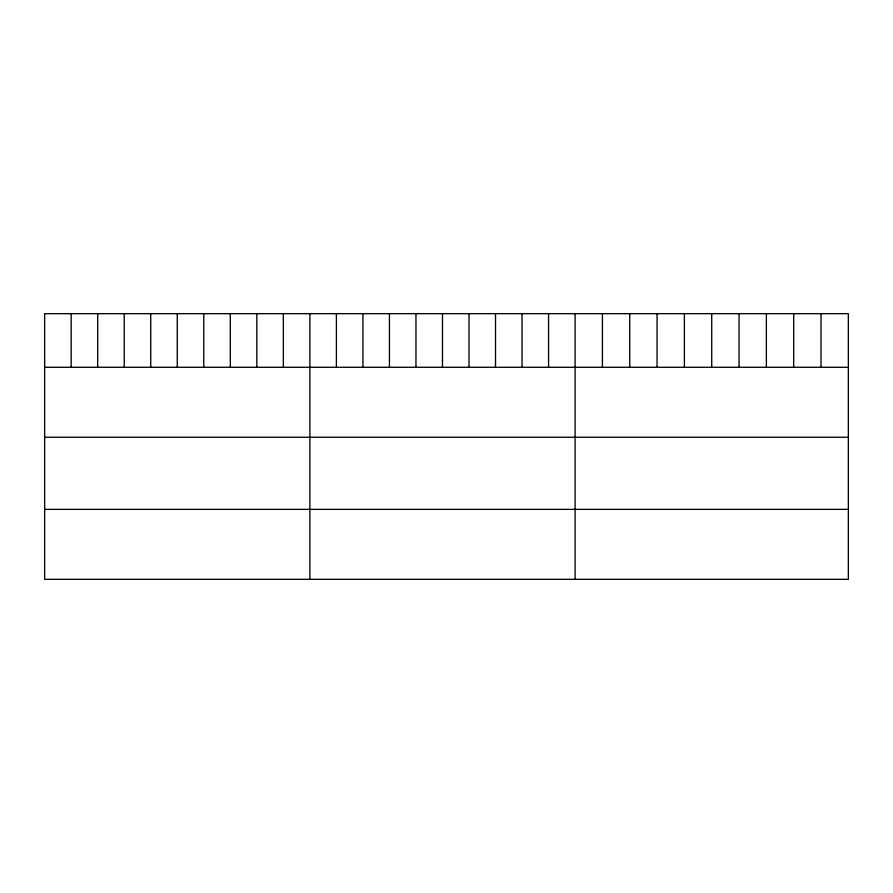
<?xml version="1.0" encoding="UTF-8"?>
<svg xmlns="http://www.w3.org/2000/svg" width="893" height="893" viewBox="0 0 893 893"><rect width="100%" height="100%" fill="white"/><g stroke="black" fill="none" stroke-linecap="round" stroke-linejoin="round"><path stroke-width="1.34" d="M848.35 367.28L848.35 579.334L44.65 579.334L44.65 313.666L848.35 313.666L848.35 367.28L44.65 367.28M44.65 437.257L848.35 437.257M44.65 509.356L848.35 509.356M821.024 313.666L821.024 367.28M793.698 313.666L793.698 367.28M766.373 313.666L766.373 367.28M739.047 313.666L739.047 367.28M711.721 313.666L711.721 367.28M684.395 313.666L684.395 367.28M657.069 313.666L657.069 367.28M629.744 313.666L629.744 367.28M602.418 313.666L602.418 367.28M575.092 313.666L575.092 579.334M548.57 313.666L548.57 367.28M522.048 313.666L522.048 367.28M495.526 313.666L495.526 367.28M469.004 313.666L469.004 367.28M442.481 313.666L442.481 367.28M415.959 313.666L415.959 367.28M389.437 313.666L389.437 367.28M362.915 313.666L362.915 367.28M336.393 313.666L336.393 367.28M309.871 313.666L309.871 579.334M283.349 313.666L283.349 367.28M256.827 313.666L256.827 367.28M230.305 313.666L230.305 367.28M203.783 313.666L203.783 367.28M177.261 313.666L177.261 367.28M150.738 313.666L150.738 367.28M124.216 313.666L124.216 367.28M97.694 313.666L97.694 367.28M71.172 313.666L71.172 367.28"/></g></svg>
